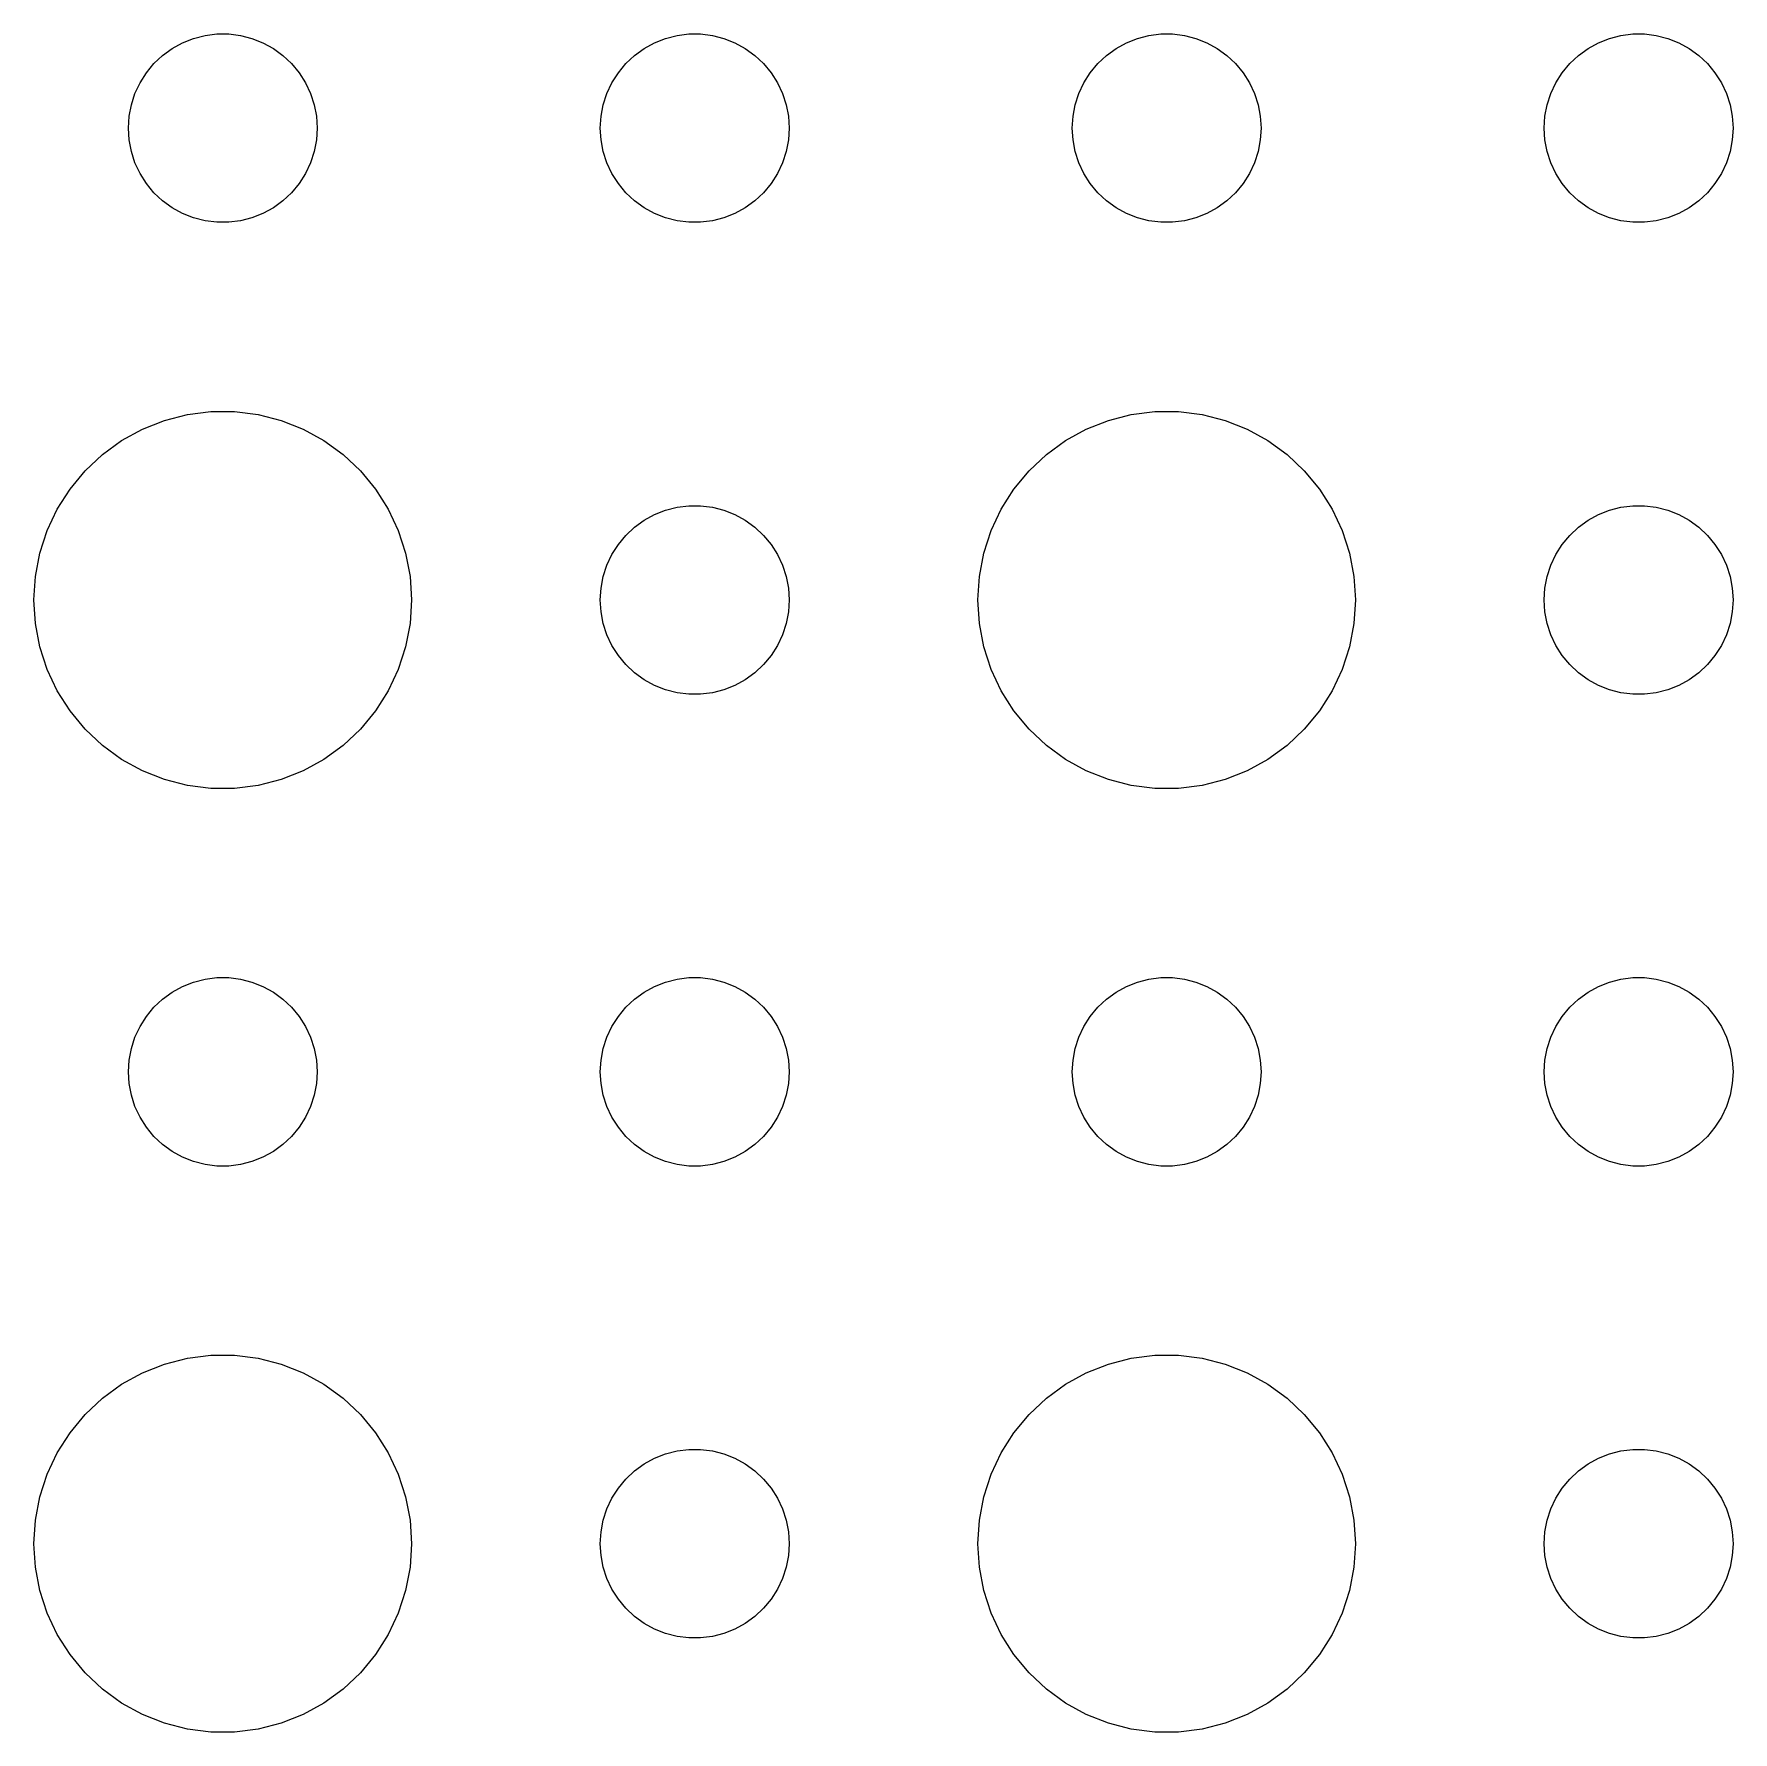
# Model space of a CAD drawing. Header units: metres. Extents: x -134 to 134, y -134 to 134.
# Drawn here: x -100.5 to -73.5, y -100.49 to -73.5 of the extents above; entities that cross this region are included whole.
import ezdxf

# ---------------------------------------------------------------- set-up
doc = ezdxf.new("R2010")
doc.units = ezdxf.units.M

msp = doc.modelspace()

# ---------------------------------------------------------------- linework, layer by layer
for p, q in [((-98.3037, -73.7335), (-98.1387, -73.6428)), ((-98.1387, -73.6428), (-97.9635, -73.5734)), ((-97.9635, -73.5734), (-97.7811, -73.5266)), ((-97.7811, -73.5266), (-97.5942, -73.503)), ((-97.5942, -73.503), (-97.4058, -73.503)), ((-97.4058, -73.503), (-97.2189, -73.5266)), ((-97.2189, -73.5266), (-97.0365, -73.5734)), ((-97.0365, -73.5734), (-96.8613, -73.6428)), ((-96.8613, -73.6428), (-96.6963, -73.7335)), ((-90.8037, -73.7335), (-90.6387, -73.6428)), ((-90.6387, -73.6428), (-90.4635, -73.5734)), ((-90.4635, -73.5734), (-90.2811, -73.5266)), ((-90.2811, -73.5266), (-90.0942, -73.503)), ((-90.0942, -73.503), (-89.9058, -73.503)), ((-89.9058, -73.503), (-89.7189, -73.5266)), ((-89.7189, -73.5266), (-89.5365, -73.5734)), ((-89.5365, -73.5734), (-89.3613, -73.6428)), ((-89.3613, -73.6428), (-89.1963, -73.7335)), ((-83.3037, -73.7335), (-83.1387, -73.6428)), ((-83.1387, -73.6428), (-82.9635, -73.5734)), ((-82.9635, -73.5734), (-82.7811, -73.5266)), ((-82.7811, -73.5266), (-82.5942, -73.503)), ((-82.5942, -73.503), (-82.4058, -73.503)), ((-82.4058, -73.503), (-82.2189, -73.5266)), ((-82.2189, -73.5266), (-82.0365, -73.5734)), ((-82.0365, -73.5734), (-81.8613, -73.6428)), ((-81.8613, -73.6428), (-81.6963, -73.7335)), ((-75.8037, -73.7335), (-75.6387, -73.6428)), ((-75.6387, -73.6428), (-75.4635, -73.5734)), ((-75.4635, -73.5734), (-75.2811, -73.5266)), ((-75.2811, -73.5266), (-75.0942, -73.503)), ((-75.0942, -73.503), (-74.9058, -73.503)), ((-74.9058, -73.503), (-74.7189, -73.5266)), ((-74.7189, -73.5266), (-74.5365, -73.5734)), ((-74.5365, -73.5734), (-74.3613, -73.6428)), ((-74.3613, -73.6428), (-74.1963, -73.7335)), ((-98.7135, -74.1183), (-98.5934, -73.9732)), ((-98.5934, -73.9732), (-98.4561, -73.8442)), ((-98.4561, -73.8442), (-98.3037, -73.7335)), ((-96.6963, -73.7335), (-96.5439, -73.8442)), ((-96.5439, -73.8442), (-96.4065, -73.9732)), ((-96.4065, -73.9732), (-96.2865, -74.1183)), ((-91.2135, -74.1183), (-91.0934, -73.9732)), ((-91.0934, -73.9732), (-90.9561, -73.8442)), ((-90.9561, -73.8442), (-90.8037, -73.7335)), ((-89.1963, -73.7335), (-89.0439, -73.8442)), ((-89.0439, -73.8442), (-88.9065, -73.9732)), ((-88.9065, -73.9732), (-88.7865, -74.1183)), ((-83.7135, -74.1183), (-83.5934, -73.9732)), ((-83.5934, -73.9732), (-83.4561, -73.8442)), ((-83.4561, -73.8442), (-83.3037, -73.7335)), ((-81.6963, -73.7335), (-81.5439, -73.8442)), ((-81.5439, -73.8442), (-81.4065, -73.9732)), ((-81.4065, -73.9732), (-81.2865, -74.1183)), ((-76.2135, -74.1183), (-76.0934, -73.9732)), ((-76.0934, -73.9732), (-75.9561, -73.8442)), ((-75.9561, -73.8442), (-75.8037, -73.7335)), ((-74.1963, -73.7335), (-74.0439, -73.8442)), ((-74.0439, -73.8442), (-73.9065, -73.9732)), ((-73.9065, -73.9732), (-73.7865, -74.1183)), ((-98.8145, -74.2774), (-98.7135, -74.1183)), ((-96.2865, -74.1183), (-96.1855, -74.2774)), ((-91.3145, -74.2774), (-91.2135, -74.1183)), ((-88.7865, -74.1183), (-88.6855, -74.2774)), ((-83.8145, -74.2774), (-83.7135, -74.1183)), ((-81.2865, -74.1183), (-81.1855, -74.2774)), ((-76.3145, -74.2774), (-76.2135, -74.1183)), ((-73.7865, -74.1183), (-73.6855, -74.2774)), ((-98.9529, -74.627), (-98.8947, -74.4478)), ((-98.8947, -74.4478), (-98.8145, -74.2774)), ((-96.1855, -74.2774), (-96.1053, -74.4478)), ((-96.1053, -74.4478), (-96.0471, -74.627)), ((-91.4529, -74.627), (-91.3947, -74.4478)), ((-91.3947, -74.4478), (-91.3145, -74.2774)), ((-88.6855, -74.2774), (-88.6053, -74.4478)), ((-88.6053, -74.4478), (-88.5471, -74.627)), ((-83.9529, -74.627), (-83.8947, -74.4478)), ((-83.8947, -74.4478), (-83.8145, -74.2774)), ((-81.1855, -74.2774), (-81.1053, -74.4478)), ((-81.1053, -74.4478), (-81.0471, -74.627)), ((-76.4529, -74.627), (-76.3947, -74.4478)), ((-76.3947, -74.4478), (-76.3145, -74.2774)), ((-73.6855, -74.2774), (-73.6053, -74.4478)), ((-73.6053, -74.4478), (-73.5471, -74.627)), ((-98.9882, -74.812), (-98.9529, -74.627)), ((-96.0471, -74.627), (-96.0118, -74.812)), ((-91.4882, -74.812), (-91.4529, -74.627)), ((-88.5471, -74.627), (-88.5118, -74.812)), ((-83.9882, -74.812), (-83.9529, -74.627)), ((-81.0471, -74.627), (-81.0118, -74.812)), ((-76.4882, -74.812), (-76.4529, -74.627)), ((-73.5471, -74.627), (-73.5118, -74.812)), ((-99, -75), (-98.9882, -74.812)), ((-98.9882, -75.188), (-99, -75)), ((-96.0118, -74.812), (-96, -75)), ((-96, -75), (-96.0118, -75.188)), ((-91.5, -75), (-91.4882, -74.812)), ((-91.4882, -75.188), (-91.5, -75)), ((-88.5118, -74.812), (-88.5, -75)), ((-88.5, -75), (-88.5118, -75.188)), ((-84, -75), (-83.9882, -74.812)), ((-83.9882, -75.188), (-84, -75)), ((-81.0118, -74.812), (-81, -75)), ((-81, -75), (-81.0118, -75.188)), ((-76.5, -75), (-76.4882, -74.812)), ((-76.4882, -75.188), (-76.5, -75)), ((-73.5118, -74.812), (-73.5, -75)), ((-73.5, -75), (-73.5118, -75.188)), ((-98.9529, -75.373), (-98.9882, -75.188)), ((-96.0118, -75.188), (-96.0471, -75.373)), ((-91.4529, -75.373), (-91.4882, -75.188)), ((-88.5118, -75.188), (-88.5471, -75.373)), ((-83.9529, -75.373), (-83.9882, -75.188)), ((-81.0118, -75.188), (-81.0471, -75.373)), ((-76.4529, -75.373), (-76.4882, -75.188)), ((-73.5118, -75.188), (-73.5471, -75.373)), ((-98.8947, -75.5522), (-98.9529, -75.373)), ((-98.8145, -75.7226), (-98.8947, -75.5522)), ((-96.1053, -75.5522), (-96.1855, -75.7226)), ((-96.0471, -75.373), (-96.1053, -75.5522)), ((-91.3947, -75.5522), (-91.4529, -75.373)), ((-91.3145, -75.7226), (-91.3947, -75.5522)), ((-88.6053, -75.5522), (-88.6855, -75.7226)), ((-88.5471, -75.373), (-88.6053, -75.5522)), ((-83.8947, -75.5522), (-83.9529, -75.373)), ((-83.8145, -75.7226), (-83.8947, -75.5522)), ((-81.1053, -75.5522), (-81.1855, -75.7226)), ((-81.0471, -75.373), (-81.1053, -75.5522)), ((-76.3947, -75.5522), (-76.4529, -75.373)), ((-76.3145, -75.7226), (-76.3947, -75.5522)), ((-73.6053, -75.5522), (-73.6855, -75.7226)), ((-73.5471, -75.373), (-73.6053, -75.5522)), ((-98.7135, -75.8817), (-98.8145, -75.7226)), ((-96.1855, -75.7226), (-96.2865, -75.8817)), ((-91.2135, -75.8817), (-91.3145, -75.7226)), ((-88.6855, -75.7226), (-88.7865, -75.8817)), ((-83.7135, -75.8817), (-83.8145, -75.7226)), ((-81.1855, -75.7226), (-81.2865, -75.8817)), ((-76.2135, -75.8817), (-76.3145, -75.7226)), ((-73.6855, -75.7226), (-73.7865, -75.8817)), ((-98.5934, -76.0268), (-98.7135, -75.8817)), ((-98.4561, -76.1558), (-98.5934, -76.0268)), ((-96.4065, -76.0268), (-96.5439, -76.1558)), ((-96.2865, -75.8817), (-96.4065, -76.0268)), ((-91.0934, -76.0268), (-91.2135, -75.8817)), ((-90.9561, -76.1558), (-91.0934, -76.0268)), ((-88.9065, -76.0268), (-89.0439, -76.1558)), ((-88.7865, -75.8817), (-88.9065, -76.0268)), ((-83.5934, -76.0268), (-83.7135, -75.8817)), ((-83.4561, -76.1558), (-83.5934, -76.0268)), ((-81.4065, -76.0268), (-81.5439, -76.1558)), ((-81.2865, -75.8817), (-81.4065, -76.0268)), ((-76.0934, -76.0268), (-76.2135, -75.8817)), ((-75.9561, -76.1558), (-76.0934, -76.0268)), ((-73.9065, -76.0268), (-74.0439, -76.1558)), ((-73.7865, -75.8817), (-73.9065, -76.0268)), ((-98.3037, -76.2665), (-98.4561, -76.1558)), ((-98.1387, -76.3572), (-98.3037, -76.2665)), ((-97.9635, -76.4266), (-98.1387, -76.3572)), ((-96.8613, -76.3572), (-97.0365, -76.4266)), ((-96.6963, -76.2665), (-96.8613, -76.3572)), ((-96.5439, -76.1558), (-96.6963, -76.2665)), ((-90.8037, -76.2665), (-90.9561, -76.1558)), ((-90.6387, -76.3572), (-90.8037, -76.2665)), ((-90.4635, -76.4266), (-90.6387, -76.3572)), ((-89.3613, -76.3572), (-89.5365, -76.4266)), ((-89.1963, -76.2665), (-89.3613, -76.3572)), ((-89.0439, -76.1558), (-89.1963, -76.2665)), ((-83.3037, -76.2665), (-83.4561, -76.1558)), ((-83.1387, -76.3572), (-83.3037, -76.2665)), ((-82.9635, -76.4266), (-83.1387, -76.3572)), ((-81.8613, -76.3572), (-82.0365, -76.4266)), ((-81.6963, -76.2665), (-81.8613, -76.3572)), ((-81.5439, -76.1558), (-81.6963, -76.2665)), ((-75.8037, -76.2665), (-75.9561, -76.1558)), ((-75.6387, -76.3572), (-75.8037, -76.2665)), ((-75.4635, -76.4266), (-75.6387, -76.3572)), ((-74.3613, -76.3572), (-74.5365, -76.4266)), ((-74.1963, -76.2665), (-74.3613, -76.3572)), ((-74.0439, -76.1558), (-74.1963, -76.2665)), ((-97.7811, -76.4734), (-97.9635, -76.4266)), ((-97.5942, -76.497), (-97.7811, -76.4734)), ((-97.4058, -76.497), (-97.5942, -76.497)), ((-97.2189, -76.4734), (-97.4058, -76.497)), ((-97.0365, -76.4266), (-97.2189, -76.4734)), ((-90.2811, -76.4734), (-90.4635, -76.4266)), ((-90.0942, -76.497), (-90.2811, -76.4734)), ((-89.9058, -76.497), (-90.0942, -76.497)), ((-89.7189, -76.4734), (-89.9058, -76.497)), ((-89.5365, -76.4266), (-89.7189, -76.4734)), ((-82.7811, -76.4734), (-82.9635, -76.4266)), ((-82.5942, -76.497), (-82.7811, -76.4734)), ((-82.4058, -76.497), (-82.5942, -76.497)), ((-82.2189, -76.4734), (-82.4058, -76.497)), ((-82.0365, -76.4266), (-82.2189, -76.4734)), ((-75.2811, -76.4734), (-75.4635, -76.4266)), ((-75.0942, -76.497), (-75.2811, -76.4734)), ((-74.9058, -76.497), (-75.0942, -76.497)), ((-74.7189, -76.4734), (-74.9058, -76.497)), ((-74.5365, -76.4266), (-74.7189, -76.4734)), ((-98.7773, -79.7855), (-98.427, -79.6468)), ((-98.427, -79.6468), (-98.0621, -79.5531)), ((-98.0621, -79.5531), (-97.6884, -79.5059)), ((-97.6884, -79.5059), (-97.3116, -79.5059)), ((-97.3116, -79.5059), (-96.9379, -79.5531)), ((-96.9379, -79.5531), (-96.573, -79.6468)), ((-96.573, -79.6468), (-96.2227, -79.7855)), ((-83.7773, -79.7855), (-83.427, -79.6468)), ((-83.427, -79.6468), (-83.0621, -79.5531)), ((-83.0621, -79.5531), (-82.6884, -79.5059)), ((-82.6884, -79.5059), (-82.3116, -79.5059)), ((-82.3116, -79.5059), (-81.9379, -79.5531)), ((-81.9379, -79.5531), (-81.573, -79.6468)), ((-81.573, -79.6468), (-81.2227, -79.7855)), ((-99.1075, -79.967), (-98.7773, -79.7855)), ((-96.2227, -79.7855), (-95.8925, -79.967)), ((-84.1075, -79.967), (-83.7773, -79.7855)), ((-81.2227, -79.7855), (-80.8925, -79.967)), ((-99.6869, -80.4464), (-99.4123, -80.1885)), ((-99.4123, -80.1885), (-99.1075, -79.967)), ((-95.8925, -79.967), (-95.5877, -80.1885)), ((-95.5877, -80.1885), (-95.3131, -80.4464)), ((-84.6869, -80.4464), (-84.4123, -80.1885)), ((-84.4123, -80.1885), (-84.1075, -79.967)), ((-80.8925, -79.967), (-80.5877, -80.1885)), ((-80.5877, -80.1885), (-80.3131, -80.4464)), ((-99.927, -80.7366), (-99.6869, -80.4464)), ((-95.3131, -80.4464), (-95.073, -80.7366)), ((-84.927, -80.7366), (-84.6869, -80.4464)), ((-80.3131, -80.4464), (-80.073, -80.7366)), ((-100.129, -81.0547), (-99.927, -80.7366)), ((-95.073, -80.7366), (-94.8711, -81.0547)), ((-85.1289, -81.0547), (-84.927, -80.7366)), ((-80.073, -80.7366), (-79.8711, -81.0547)), ((-100.289, -81.3956), (-100.129, -81.0547)), ((-94.8711, -81.0547), (-94.7107, -81.3956)), ((-90.9561, -81.3442), (-90.8037, -81.2335)), ((-90.8037, -81.2335), (-90.6387, -81.1428)), ((-90.6387, -81.1428), (-90.4635, -81.0734)), ((-90.4635, -81.0734), (-90.2811, -81.0266)), ((-90.2811, -81.0266), (-90.0942, -81.003)), ((-90.0942, -81.003), (-89.9058, -81.003)), ((-89.9058, -81.003), (-89.7189, -81.0266)), ((-89.7189, -81.0266), (-89.5365, -81.0734)), ((-89.5365, -81.0734), (-89.3613, -81.1428)), ((-89.3613, -81.1428), (-89.1963, -81.2335)), ((-89.1963, -81.2335), (-89.0439, -81.3442)), ((-85.2893, -81.3956), (-85.1289, -81.0547)), ((-79.8711, -81.0547), (-79.7107, -81.3956)), ((-75.9561, -81.3442), (-75.8037, -81.2335)), ((-75.8037, -81.2335), (-75.6387, -81.1428)), ((-75.6387, -81.1428), (-75.4635, -81.0734)), ((-75.4635, -81.0734), (-75.2811, -81.0266)), ((-75.2811, -81.0266), (-75.0942, -81.003)), ((-75.0942, -81.003), (-74.9058, -81.003)), ((-74.9058, -81.003), (-74.7189, -81.0266)), ((-74.7189, -81.0266), (-74.5365, -81.0734)), ((-74.5365, -81.0734), (-74.3613, -81.1428)), ((-74.3613, -81.1428), (-74.1963, -81.2335)), ((-74.1963, -81.2335), (-74.0439, -81.3442)), ((-100.406, -81.7539), (-100.289, -81.3956)), ((-94.7107, -81.3956), (-94.5943, -81.7539)), ((-91.2135, -81.6183), (-91.0934, -81.4732)), ((-91.0934, -81.4732), (-90.9561, -81.3442)), ((-89.0439, -81.3442), (-88.9065, -81.4732)), ((-88.9065, -81.4732), (-88.7865, -81.6183)), ((-85.4057, -81.7539), (-85.2893, -81.3956)), ((-79.7107, -81.3956), (-79.5943, -81.7539)), ((-76.2135, -81.6183), (-76.0934, -81.4732)), ((-76.0934, -81.4732), (-75.9561, -81.3442)), ((-74.0439, -81.3442), (-73.9065, -81.4732)), ((-73.9065, -81.4732), (-73.7865, -81.6183)), ((-100.476, -82.124), (-100.406, -81.7539)), ((-94.5943, -81.7539), (-94.5237, -82.124)), ((-91.3947, -81.9478), (-91.3145, -81.7774)), ((-91.3145, -81.7774), (-91.2135, -81.6183)), ((-88.7865, -81.6183), (-88.6855, -81.7774)), ((-88.6855, -81.7774), (-88.6053, -81.9478)), ((-85.4763, -82.124), (-85.4057, -81.7539)), ((-79.5943, -81.7539), (-79.5237, -82.124)), ((-76.3947, -81.9478), (-76.3145, -81.7774)), ((-76.3145, -81.7774), (-76.2135, -81.6183)), ((-73.7865, -81.6183), (-73.6855, -81.7774)), ((-73.6855, -81.7774), (-73.6053, -81.9478)), ((-91.4529, -82.127), (-91.3947, -81.9478)), ((-88.6053, -81.9478), (-88.5471, -82.127)), ((-76.4529, -82.127), (-76.3947, -81.9478)), ((-73.6053, -81.9478), (-73.5471, -82.127)), ((-100.5, -82.5), (-100.476, -82.124)), ((-94.5237, -82.124), (-94.5, -82.5)), ((-91.5, -82.5), (-91.4882, -82.312)), ((-91.4882, -82.312), (-91.4529, -82.127)), ((-88.5471, -82.127), (-88.5118, -82.312)), ((-88.5118, -82.312), (-88.5, -82.5)), ((-85.5, -82.5), (-85.4763, -82.124)), ((-79.5237, -82.124), (-79.5, -82.5)), ((-76.5, -82.5), (-76.4882, -82.312)), ((-76.4882, -82.312), (-76.4529, -82.127)), ((-73.5471, -82.127), (-73.5118, -82.312)), ((-73.5118, -82.312), (-73.5, -82.5)), ((-100.476, -82.876), (-100.5, -82.5)), ((-94.5, -82.5), (-94.5237, -82.876)), ((-91.4882, -82.688), (-91.5, -82.5)), ((-88.5, -82.5), (-88.5118, -82.688)), ((-85.4763, -82.876), (-85.5, -82.5)), ((-79.5, -82.5), (-79.5237, -82.876)), ((-76.4882, -82.688), (-76.5, -82.5)), ((-73.5, -82.5), (-73.5118, -82.688)), ((-100.406, -83.2461), (-100.476, -82.876)), ((-94.5237, -82.876), (-94.5943, -83.2461)), ((-91.4529, -82.873), (-91.4882, -82.688)), ((-91.3947, -83.0522), (-91.4529, -82.873)), ((-88.5471, -82.873), (-88.6053, -83.0522)), ((-88.5118, -82.688), (-88.5471, -82.873)), ((-85.4057, -83.2461), (-85.4763, -82.876)), ((-79.5237, -82.876), (-79.5943, -83.2461)), ((-76.4529, -82.873), (-76.4882, -82.688)), ((-76.3947, -83.0522), (-76.4529, -82.873)), ((-73.5471, -82.873), (-73.6053, -83.0522)), ((-73.5118, -82.688), (-73.5471, -82.873)), ((-91.3145, -83.2226), (-91.3947, -83.0522)), ((-88.6053, -83.0522), (-88.6855, -83.2226)), ((-76.3145, -83.2226), (-76.3947, -83.0522)), ((-73.6053, -83.0522), (-73.6855, -83.2226)), ((-100.289, -83.6044), (-100.406, -83.2461)), ((-94.5943, -83.2461), (-94.7107, -83.6044)), ((-91.2135, -83.3817), (-91.3145, -83.2226)), ((-91.0934, -83.5268), (-91.2135, -83.3817)), ((-88.7865, -83.3817), (-88.9065, -83.5268)), ((-88.6855, -83.2226), (-88.7865, -83.3817)), ((-85.2893, -83.6044), (-85.4057, -83.2461)), ((-79.5943, -83.2461), (-79.7107, -83.6044)), ((-76.2135, -83.3817), (-76.3145, -83.2226)), ((-76.0934, -83.5268), (-76.2135, -83.3817)), ((-73.7865, -83.3817), (-73.9065, -83.5268)), ((-73.6855, -83.2226), (-73.7865, -83.3817)), ((-100.129, -83.9453), (-100.289, -83.6044)), ((-94.7107, -83.6044), (-94.8711, -83.9453)), ((-90.9561, -83.6558), (-91.0934, -83.5268)), ((-90.8037, -83.7665), (-90.9561, -83.6558)), ((-89.0439, -83.6558), (-89.1963, -83.7665)), ((-88.9065, -83.5268), (-89.0439, -83.6558)), ((-85.1289, -83.9453), (-85.2893, -83.6044)), ((-79.7107, -83.6044), (-79.8711, -83.9453)), ((-75.9561, -83.6558), (-76.0934, -83.5268)), ((-75.8037, -83.7665), (-75.9561, -83.6558)), ((-74.0439, -83.6558), (-74.1963, -83.7665)), ((-73.9065, -83.5268), (-74.0439, -83.6558)), ((-99.927, -84.2634), (-100.129, -83.9453)), ((-94.8711, -83.9453), (-95.073, -84.2634)), ((-90.6387, -83.8572), (-90.8037, -83.7665)), ((-90.4635, -83.9266), (-90.6387, -83.8572)), ((-90.2811, -83.9734), (-90.4635, -83.9266)), ((-89.5365, -83.9266), (-89.7189, -83.9734)), ((-89.3613, -83.8572), (-89.5365, -83.9266)), ((-89.1963, -83.7665), (-89.3613, -83.8572)), ((-84.927, -84.2634), (-85.1289, -83.9453)), ((-79.8711, -83.9453), (-80.073, -84.2634)), ((-75.6387, -83.8572), (-75.8037, -83.7665)), ((-75.4635, -83.9266), (-75.6387, -83.8572)), ((-75.2811, -83.9734), (-75.4635, -83.9266)), ((-74.5365, -83.9266), (-74.7189, -83.9734)), ((-74.3613, -83.8572), (-74.5365, -83.9266)), ((-74.1963, -83.7665), (-74.3613, -83.8572)), ((-90.0942, -83.997), (-90.2811, -83.9734)), ((-89.9058, -83.997), (-90.0942, -83.997)), ((-89.7189, -83.9734), (-89.9058, -83.997)), ((-75.0942, -83.997), (-75.2811, -83.9734)), ((-74.9058, -83.997), (-75.0942, -83.997)), ((-74.7189, -83.9734), (-74.9058, -83.997)), ((-99.6869, -84.5536), (-99.927, -84.2634)), ((-95.073, -84.2634), (-95.3131, -84.5536)), ((-84.6869, -84.5536), (-84.927, -84.2634)), ((-80.073, -84.2634), (-80.3131, -84.5536)), ((-99.4123, -84.8115), (-99.6869, -84.5536)), ((-95.3131, -84.5536), (-95.5877, -84.8115)), ((-84.4123, -84.8115), (-84.6869, -84.5536)), ((-80.3131, -84.5536), (-80.5877, -84.8115)), ((-99.1075, -85.033), (-99.4123, -84.8115)), ((-98.7773, -85.2145), (-99.1075, -85.033)), ((-95.8925, -85.033), (-96.2227, -85.2145)), ((-95.5877, -84.8115), (-95.8925, -85.033)), ((-84.1075, -85.033), (-84.4123, -84.8115)), ((-83.7773, -85.2145), (-84.1075, -85.033)), ((-80.8925, -85.033), (-81.2227, -85.2145)), ((-80.5877, -84.8115), (-80.8925, -85.033)), ((-98.427, -85.3532), (-98.7773, -85.2145)), ((-96.2227, -85.2145), (-96.573, -85.3532)), ((-83.427, -85.3532), (-83.7773, -85.2145)), ((-81.2227, -85.2145), (-81.573, -85.3532)), ((-98.0621, -85.4469), (-98.427, -85.3532)), ((-97.6884, -85.4941), (-98.0621, -85.4469)), ((-97.3116, -85.4941), (-97.6884, -85.4941)), ((-96.9379, -85.4469), (-97.3116, -85.4941)), ((-96.573, -85.3532), (-96.9379, -85.4469)), ((-83.0621, -85.4469), (-83.427, -85.3532)), ((-82.6884, -85.4941), (-83.0621, -85.4469)), ((-82.3116, -85.4941), (-82.6884, -85.4941)), ((-81.9379, -85.4469), (-82.3116, -85.4941)), ((-81.573, -85.3532), (-81.9379, -85.4469)), ((-97.9635, -88.5734), (-97.7811, -88.5266)), ((-97.7811, -88.5266), (-97.5942, -88.503)), ((-97.5942, -88.503), (-97.4058, -88.503)), ((-97.4058, -88.503), (-97.2189, -88.5266)), ((-97.2189, -88.5266), (-97.0365, -88.5734)), ((-90.4635, -88.5734), (-90.2811, -88.5266)), ((-90.2811, -88.5266), (-90.0942, -88.503)), ((-90.0942, -88.503), (-89.9058, -88.503)), ((-89.9058, -88.503), (-89.7189, -88.5266)), ((-89.7189, -88.5266), (-89.5365, -88.5734)), ((-82.9635, -88.5734), (-82.7811, -88.5266)), ((-82.7811, -88.5266), (-82.5942, -88.503)), ((-82.5942, -88.503), (-82.4058, -88.503)), ((-82.4058, -88.503), (-82.2189, -88.5266)), ((-82.2189, -88.5266), (-82.0365, -88.5734)), ((-75.4635, -88.5734), (-75.2811, -88.5266)), ((-75.2811, -88.5266), (-75.0942, -88.503)), ((-75.0942, -88.503), (-74.9058, -88.503)), ((-74.9058, -88.503), (-74.7189, -88.5266)), ((-74.7189, -88.5266), (-74.5365, -88.5734)), ((-98.4561, -88.8442), (-98.3037, -88.7335)), ((-98.3037, -88.7335), (-98.1387, -88.6428)), ((-98.1387, -88.6428), (-97.9635, -88.5734)), ((-97.0365, -88.5734), (-96.8613, -88.6428)), ((-96.8613, -88.6428), (-96.6963, -88.7335)), ((-96.6963, -88.7335), (-96.5439, -88.8442)), ((-90.9561, -88.8442), (-90.8037, -88.7335)), ((-90.8037, -88.7335), (-90.6387, -88.6428)), ((-90.6387, -88.6428), (-90.4635, -88.5734)), ((-89.5365, -88.5734), (-89.3613, -88.6428)), ((-89.3613, -88.6428), (-89.1963, -88.7335)), ((-89.1963, -88.7335), (-89.0439, -88.8442)), ((-83.4561, -88.8442), (-83.3037, -88.7335)), ((-83.3037, -88.7335), (-83.1387, -88.6428)), ((-83.1387, -88.6428), (-82.9635, -88.5734)), ((-82.0365, -88.5734), (-81.8613, -88.6428)), ((-81.8613, -88.6428), (-81.6963, -88.7335)), ((-81.6963, -88.7335), (-81.5439, -88.8442)), ((-75.9561, -88.8442), (-75.8037, -88.7335)), ((-75.8037, -88.7335), (-75.6387, -88.6428)), ((-75.6387, -88.6428), (-75.4635, -88.5734)), ((-74.5365, -88.5734), (-74.3613, -88.6428)), ((-74.3613, -88.6428), (-74.1963, -88.7335)), ((-74.1963, -88.7335), (-74.0439, -88.8442)), ((-98.7135, -89.1183), (-98.5934, -88.9732)), ((-98.5934, -88.9732), (-98.4561, -88.8442)), ((-96.5439, -88.8442), (-96.4065, -88.9732)), ((-96.4065, -88.9732), (-96.2865, -89.1183)), ((-91.2135, -89.1183), (-91.0934, -88.9732)), ((-91.0934, -88.9732), (-90.9561, -88.8442)), ((-89.0439, -88.8442), (-88.9065, -88.9732)), ((-88.9065, -88.9732), (-88.7865, -89.1183)), ((-83.7135, -89.1183), (-83.5934, -88.9732)), ((-83.5934, -88.9732), (-83.4561, -88.8442)), ((-81.5439, -88.8442), (-81.4065, -88.9732)), ((-81.4065, -88.9732), (-81.2865, -89.1183)), ((-76.2135, -89.1183), (-76.0934, -88.9732)), ((-76.0934, -88.9732), (-75.9561, -88.8442)), ((-74.0439, -88.8442), (-73.9065, -88.9732)), ((-73.9065, -88.9732), (-73.7865, -89.1183)), ((-98.8947, -89.4478), (-98.8145, -89.2774)), ((-98.8145, -89.2774), (-98.7135, -89.1183)), ((-96.2865, -89.1183), (-96.1855, -89.2774)), ((-96.1855, -89.2774), (-96.1053, -89.4478)), ((-91.3947, -89.4478), (-91.3145, -89.2774)), ((-91.3145, -89.2774), (-91.2135, -89.1183)), ((-88.7865, -89.1183), (-88.6855, -89.2774)), ((-88.6855, -89.2774), (-88.6053, -89.4478)), ((-83.8947, -89.4478), (-83.8145, -89.2774)), ((-83.8145, -89.2774), (-83.7135, -89.1183)), ((-81.2865, -89.1183), (-81.1855, -89.2774)), ((-81.1855, -89.2774), (-81.1053, -89.4478)), ((-76.3947, -89.4478), (-76.3145, -89.2774)), ((-76.3145, -89.2774), (-76.2135, -89.1183)), ((-73.7865, -89.1183), (-73.6855, -89.2774)), ((-73.6855, -89.2774), (-73.6053, -89.4478)), ((-98.9882, -89.812), (-98.9529, -89.627)), ((-98.9529, -89.627), (-98.8947, -89.4478)), ((-96.1053, -89.4478), (-96.0471, -89.627)), ((-96.0471, -89.627), (-96.0118, -89.812)), ((-91.4882, -89.812), (-91.4529, -89.627)), ((-91.4529, -89.627), (-91.3947, -89.4478)), ((-88.6053, -89.4478), (-88.5471, -89.627)), ((-88.5471, -89.627), (-88.5118, -89.812)), ((-83.9882, -89.812), (-83.9529, -89.627)), ((-83.9529, -89.627), (-83.8947, -89.4478)), ((-81.1053, -89.4478), (-81.0471, -89.627)), ((-81.0471, -89.627), (-81.0118, -89.812)), ((-76.4882, -89.812), (-76.4529, -89.627)), ((-76.4529, -89.627), (-76.3947, -89.4478)), ((-73.6053, -89.4478), (-73.5471, -89.627)), ((-73.5471, -89.627), (-73.5118, -89.812)), ((-99, -90), (-98.9882, -89.812)), ((-96.0118, -89.812), (-96, -90)), ((-91.5, -90), (-91.4882, -89.812)), ((-88.5118, -89.812), (-88.5, -90)), ((-84, -90), (-83.9882, -89.812)), ((-81.0118, -89.812), (-81, -90)), ((-76.5, -90), (-76.4882, -89.812)), ((-73.5118, -89.812), (-73.5, -90)), ((-98.9882, -90.188), (-99, -90)), ((-96, -90), (-96.0118, -90.188)), ((-91.4882, -90.188), (-91.5, -90)), ((-88.5, -90), (-88.5118, -90.188)), ((-83.9882, -90.188), (-84, -90)), ((-81, -90), (-81.0118, -90.188)), ((-76.4882, -90.188), (-76.5, -90)), ((-73.5, -90), (-73.5118, -90.188)), ((-98.9529, -90.373), (-98.9882, -90.188)), ((-98.8947, -90.5522), (-98.9529, -90.373)), ((-96.0471, -90.373), (-96.1053, -90.5522)), ((-96.0118, -90.188), (-96.0471, -90.373)), ((-91.4529, -90.373), (-91.4882, -90.188)), ((-91.3947, -90.5522), (-91.4529, -90.373)), ((-88.5471, -90.373), (-88.6053, -90.5522)), ((-88.5118, -90.188), (-88.5471, -90.373)), ((-83.9529, -90.373), (-83.9882, -90.188)), ((-83.8947, -90.5522), (-83.9529, -90.373)), ((-81.0471, -90.373), (-81.1053, -90.5522)), ((-81.0118, -90.188), (-81.0471, -90.373)), ((-76.4529, -90.373), (-76.4882, -90.188)), ((-76.3947, -90.5522), (-76.4529, -90.373)), ((-73.5471, -90.373), (-73.6053, -90.5522)), ((-73.5118, -90.188), (-73.5471, -90.373)), ((-98.8145, -90.7226), (-98.8947, -90.5522)), ((-96.1053, -90.5522), (-96.1855, -90.7226)), ((-91.3145, -90.7226), (-91.3947, -90.5522)), ((-88.6053, -90.5522), (-88.6855, -90.7226)), ((-83.8145, -90.7226), (-83.8947, -90.5522)), ((-81.1053, -90.5522), (-81.1855, -90.7226)), ((-76.3145, -90.7226), (-76.3947, -90.5522)), ((-73.6053, -90.5522), (-73.6855, -90.7226)), ((-98.7135, -90.8817), (-98.8145, -90.7226)), ((-98.5934, -91.0268), (-98.7135, -90.8817)), ((-96.2865, -90.8817), (-96.4065, -91.0268)), ((-96.1855, -90.7226), (-96.2865, -90.8817)), ((-91.2135, -90.8817), (-91.3145, -90.7226)), ((-91.0934, -91.0268), (-91.2135, -90.8817)), ((-88.7865, -90.8817), (-88.9065, -91.0268)), ((-88.6855, -90.7226), (-88.7865, -90.8817)), ((-83.7135, -90.8817), (-83.8145, -90.7226)), ((-83.5934, -91.0268), (-83.7135, -90.8817)), ((-81.2865, -90.8817), (-81.4065, -91.0268)), ((-81.1855, -90.7226), (-81.2865, -90.8817)), ((-76.2135, -90.8817), (-76.3145, -90.7226)), ((-76.0934, -91.0268), (-76.2135, -90.8817)), ((-73.7865, -90.8817), (-73.9065, -91.0268)), ((-73.6855, -90.7226), (-73.7865, -90.8817)), ((-98.4561, -91.1558), (-98.5934, -91.0268)), ((-98.3037, -91.2665), (-98.4561, -91.1558)), ((-96.5439, -91.1558), (-96.6963, -91.2665)), ((-96.4065, -91.0268), (-96.5439, -91.1558)), ((-90.9561, -91.1558), (-91.0934, -91.0268)), ((-90.8037, -91.2665), (-90.9561, -91.1558)), ((-89.0439, -91.1558), (-89.1963, -91.2665)), ((-88.9065, -91.0268), (-89.0439, -91.1558)), ((-83.4561, -91.1558), (-83.5934, -91.0268)), ((-83.3037, -91.2665), (-83.4561, -91.1558)), ((-81.5439, -91.1558), (-81.6963, -91.2665)), ((-81.4065, -91.0268), (-81.5439, -91.1558)), ((-75.9561, -91.1558), (-76.0934, -91.0268)), ((-75.8037, -91.2665), (-75.9561, -91.1558)), ((-74.0439, -91.1558), (-74.1963, -91.2665)), ((-73.9065, -91.0268), (-74.0439, -91.1558)), ((-98.1387, -91.3572), (-98.3037, -91.2665)), ((-97.9635, -91.4266), (-98.1387, -91.3572)), ((-97.7811, -91.4734), (-97.9635, -91.4266)), ((-97.5942, -91.497), (-97.7811, -91.4734)), ((-97.4058, -91.497), (-97.5942, -91.497)), ((-97.2189, -91.4734), (-97.4058, -91.497)), ((-97.0365, -91.4266), (-97.2189, -91.4734)), ((-96.8613, -91.3572), (-97.0365, -91.4266)), ((-96.6963, -91.2665), (-96.8613, -91.3572)), ((-90.6387, -91.3572), (-90.8037, -91.2665)), ((-90.4635, -91.4266), (-90.6387, -91.3572)), ((-90.2811, -91.4734), (-90.4635, -91.4266)), ((-90.0942, -91.497), (-90.2811, -91.4734)), ((-89.9058, -91.497), (-90.0942, -91.497)), ((-89.7189, -91.4734), (-89.9058, -91.497)), ((-89.5365, -91.4266), (-89.7189, -91.4734)), ((-89.3613, -91.3572), (-89.5365, -91.4266)), ((-89.1963, -91.2665), (-89.3613, -91.3572)), ((-83.1387, -91.3572), (-83.3037, -91.2665)), ((-82.9635, -91.4266), (-83.1387, -91.3572)), ((-82.7811, -91.4734), (-82.9635, -91.4266)), ((-82.5942, -91.497), (-82.7811, -91.4734)), ((-82.4058, -91.497), (-82.5942, -91.497)), ((-82.2189, -91.4734), (-82.4058, -91.497)), ((-82.0365, -91.4266), (-82.2189, -91.4734)), ((-81.8613, -91.3572), (-82.0365, -91.4266)), ((-81.6963, -91.2665), (-81.8613, -91.3572)), ((-75.6387, -91.3572), (-75.8037, -91.2665)), ((-75.4635, -91.4266), (-75.6387, -91.3572)), ((-75.2811, -91.4734), (-75.4635, -91.4266)), ((-75.0942, -91.497), (-75.2811, -91.4734)), ((-74.9058, -91.497), (-75.0942, -91.497)), ((-74.7189, -91.4734), (-74.9058, -91.497)), ((-74.5365, -91.4266), (-74.7189, -91.4734)), ((-74.3613, -91.3572), (-74.5365, -91.4266)), ((-74.1963, -91.2665), (-74.3613, -91.3572)), ((-98.7773, -94.7855), (-98.427, -94.6468)), ((-98.427, -94.6468), (-98.0621, -94.5531)), ((-98.0621, -94.5531), (-97.6884, -94.5059)), ((-97.6884, -94.5059), (-97.3116, -94.5059)), ((-97.3116, -94.5059), (-96.9379, -94.5531)), ((-96.9379, -94.5531), (-96.573, -94.6468)), ((-96.573, -94.6468), (-96.2227, -94.7855)), ((-83.7773, -94.7855), (-83.427, -94.6468)), ((-83.427, -94.6468), (-83.0621, -94.5531)), ((-83.0621, -94.5531), (-82.6884, -94.5059)), ((-82.6884, -94.5059), (-82.3116, -94.5059)), ((-82.3116, -94.5059), (-81.9379, -94.5531)), ((-81.9379, -94.5531), (-81.573, -94.6468)), ((-81.573, -94.6468), (-81.2227, -94.7855)), ((-99.4123, -95.1885), (-99.1075, -94.967)), ((-99.1075, -94.967), (-98.7773, -94.7855)), ((-96.2227, -94.7855), (-95.8925, -94.967)), ((-95.8925, -94.967), (-95.5877, -95.1885)), ((-84.4123, -95.1885), (-84.1075, -94.967)), ((-84.1075, -94.967), (-83.7773, -94.7855)), ((-81.2227, -94.7855), (-80.8925, -94.967)), ((-80.8925, -94.967), (-80.5877, -95.1885)), ((-99.6869, -95.4464), (-99.4123, -95.1885)), ((-95.5877, -95.1885), (-95.3131, -95.4464)), ((-84.6869, -95.4464), (-84.4123, -95.1885)), ((-80.5877, -95.1885), (-80.3131, -95.4464)), ((-99.927, -95.7366), (-99.6869, -95.4464)), ((-95.3131, -95.4464), (-95.073, -95.7366)), ((-84.927, -95.7366), (-84.6869, -95.4464)), ((-80.3131, -95.4464), (-80.073, -95.7366)), ((-100.129, -96.0547), (-99.927, -95.7366)), ((-95.073, -95.7366), (-94.8711, -96.0547)), ((-85.1289, -96.0547), (-84.927, -95.7366)), ((-80.073, -95.7366), (-79.8711, -96.0547)), ((-100.289, -96.3956), (-100.129, -96.0547)), ((-94.8711, -96.0547), (-94.7107, -96.3956)), ((-90.6387, -96.1428), (-90.4635, -96.0734)), ((-90.4635, -96.0734), (-90.2811, -96.0266)), ((-90.2811, -96.0266), (-90.0942, -96.003)), ((-90.0942, -96.003), (-89.9058, -96.003)), ((-89.9058, -96.003), (-89.7189, -96.0266)), ((-89.7189, -96.0266), (-89.5365, -96.0734)), ((-89.5365, -96.0734), (-89.3613, -96.1428)), ((-85.2893, -96.3956), (-85.1289, -96.0547)), ((-79.8711, -96.0547), (-79.7107, -96.3956)), ((-75.6387, -96.1428), (-75.4635, -96.0734)), ((-75.4635, -96.0734), (-75.2811, -96.0266)), ((-75.2811, -96.0266), (-75.0942, -96.003)), ((-75.0942, -96.003), (-74.9058, -96.003)), ((-74.9058, -96.003), (-74.7189, -96.0266)), ((-74.7189, -96.0266), (-74.5365, -96.0734)), ((-74.5365, -96.0734), (-74.3613, -96.1428)), ((-91.0934, -96.4732), (-90.9561, -96.3442)), ((-90.9561, -96.3442), (-90.8037, -96.2335)), ((-90.8037, -96.2335), (-90.6387, -96.1428)), ((-89.3613, -96.1428), (-89.1963, -96.2335)), ((-89.1963, -96.2335), (-89.0439, -96.3442)), ((-89.0439, -96.3442), (-88.9065, -96.4732)), ((-76.0934, -96.4732), (-75.9561, -96.3442)), ((-75.9561, -96.3442), (-75.8037, -96.2335)), ((-75.8037, -96.2335), (-75.6387, -96.1428)), ((-74.3613, -96.1428), (-74.1963, -96.2335)), ((-74.1963, -96.2335), (-74.0439, -96.3442)), ((-74.0439, -96.3442), (-73.9065, -96.4732)), ((-100.406, -96.7539), (-100.289, -96.3956)), ((-94.7107, -96.3956), (-94.5943, -96.7539)), ((-91.3145, -96.7774), (-91.2135, -96.6183)), ((-91.2135, -96.6183), (-91.0934, -96.4732)), ((-88.9065, -96.4732), (-88.7865, -96.6183)), ((-88.7865, -96.6183), (-88.6855, -96.7774)), ((-85.4057, -96.7539), (-85.2893, -96.3956)), ((-79.7107, -96.3956), (-79.5943, -96.7539)), ((-76.3145, -96.7774), (-76.2135, -96.6183)), ((-76.2135, -96.6183), (-76.0934, -96.4732)), ((-73.9065, -96.4732), (-73.7865, -96.6183)), ((-73.7865, -96.6183), (-73.6855, -96.7774)), ((-100.476, -97.124), (-100.406, -96.7539)), ((-94.5943, -96.7539), (-94.5237, -97.124)), ((-91.3947, -96.9478), (-91.3145, -96.7774)), ((-88.6855, -96.7774), (-88.6053, -96.9478)), ((-85.4763, -97.124), (-85.4057, -96.7539)), ((-79.5943, -96.7539), (-79.5237, -97.124)), ((-76.3947, -96.9478), (-76.3145, -96.7774)), ((-73.6855, -96.7774), (-73.6053, -96.9478)), ((-100.5, -97.5), (-100.476, -97.124)), ((-94.5237, -97.124), (-94.5, -97.5)), ((-91.4882, -97.312), (-91.4529, -97.127)), ((-91.4529, -97.127), (-91.3947, -96.9478)), ((-88.6053, -96.9478), (-88.5471, -97.127)), ((-88.5471, -97.127), (-88.5118, -97.312)), ((-85.5, -97.5), (-85.4763, -97.124)), ((-79.5237, -97.124), (-79.5, -97.5)), ((-76.4882, -97.312), (-76.4529, -97.127)), ((-76.4529, -97.127), (-76.3947, -96.9478)), ((-73.6053, -96.9478), (-73.5471, -97.127)), ((-73.5471, -97.127), (-73.5118, -97.312)), ((-91.5, -97.5), (-91.4882, -97.312)), ((-88.5118, -97.312), (-88.5, -97.5)), ((-76.5, -97.5), (-76.4882, -97.312)), ((-73.5118, -97.312), (-73.5, -97.5)), ((-100.476, -97.876), (-100.5, -97.5)), ((-94.5, -97.5), (-94.5237, -97.876)), ((-91.4882, -97.688), (-91.5, -97.5)), ((-91.4529, -97.873), (-91.4882, -97.688)), ((-88.5118, -97.688), (-88.5471, -97.873)), ((-88.5, -97.5), (-88.5118, -97.688)), ((-85.4763, -97.876), (-85.5, -97.5)), ((-79.5, -97.5), (-79.5237, -97.876)), ((-76.4882, -97.688), (-76.5, -97.5)), ((-76.4529, -97.873), (-76.4882, -97.688)), ((-73.5118, -97.688), (-73.5471, -97.873)), ((-73.5, -97.5), (-73.5118, -97.688)), ((-100.406, -98.2461), (-100.476, -97.876)), ((-94.5237, -97.876), (-94.5943, -98.2461)), ((-91.3947, -98.0522), (-91.4529, -97.873)), ((-88.5471, -97.873), (-88.6053, -98.0522)), ((-85.4057, -98.2461), (-85.4763, -97.876)), ((-79.5237, -97.876), (-79.5943, -98.2461)), ((-76.3947, -98.0522), (-76.4529, -97.873)), ((-73.5471, -97.873), (-73.6053, -98.0522)), ((-100.289, -98.6044), (-100.406, -98.2461)), ((-94.5943, -98.2461), (-94.7107, -98.6044)), ((-91.3145, -98.2226), (-91.3947, -98.0522)), ((-91.2135, -98.3817), (-91.3145, -98.2226)), ((-88.6855, -98.2226), (-88.7865, -98.3817)), ((-88.6053, -98.0522), (-88.6855, -98.2226)), ((-85.2893, -98.6044), (-85.4057, -98.2461)), ((-79.5943, -98.2461), (-79.7107, -98.6044)), ((-76.3145, -98.2226), (-76.3947, -98.0522)), ((-76.2135, -98.3817), (-76.3145, -98.2226)), ((-73.6855, -98.2226), (-73.7865, -98.3817)), ((-73.6053, -98.0522), (-73.6855, -98.2226)), ((-91.0934, -98.5268), (-91.2135, -98.3817)), ((-90.9561, -98.6558), (-91.0934, -98.5268)), ((-88.9065, -98.5268), (-89.0439, -98.6558)), ((-88.7865, -98.3817), (-88.9065, -98.5268)), ((-76.0934, -98.5268), (-76.2135, -98.3817)), ((-75.9561, -98.6558), (-76.0934, -98.5268)), ((-73.9065, -98.5268), (-74.0439, -98.6558)), ((-73.7865, -98.3817), (-73.9065, -98.5268)), ((-100.129, -98.9453), (-100.289, -98.6044)), ((-94.7107, -98.6044), (-94.8711, -98.9453)), ((-90.8037, -98.7665), (-90.9561, -98.6558)), ((-90.6387, -98.8572), (-90.8037, -98.7665)), ((-89.1963, -98.7665), (-89.3613, -98.8572)), ((-89.0439, -98.6558), (-89.1963, -98.7665)), ((-85.1289, -98.9453), (-85.2893, -98.6044)), ((-79.7107, -98.6044), (-79.8711, -98.9453)), ((-75.8037, -98.7665), (-75.9561, -98.6558)), ((-75.6387, -98.8572), (-75.8037, -98.7665)), ((-74.1963, -98.7665), (-74.3613, -98.8572)), ((-74.0439, -98.6558), (-74.1963, -98.7665)), ((-99.927, -99.2634), (-100.129, -98.9453)), ((-94.8711, -98.9453), (-95.073, -99.2634)), ((-90.4635, -98.9266), (-90.6387, -98.8572)), ((-90.2811, -98.9734), (-90.4635, -98.9266)), ((-90.0942, -98.997), (-90.2811, -98.9734)), ((-89.9058, -98.997), (-90.0942, -98.997)), ((-89.7189, -98.9734), (-89.9058, -98.997)), ((-89.5365, -98.9266), (-89.7189, -98.9734)), ((-89.3613, -98.8572), (-89.5365, -98.9266)), ((-84.927, -99.2634), (-85.1289, -98.9453)), ((-79.8711, -98.9453), (-80.073, -99.2634)), ((-75.4635, -98.9266), (-75.6387, -98.8572)), ((-75.2811, -98.9734), (-75.4635, -98.9266)), ((-75.0942, -98.997), (-75.2811, -98.9734)), ((-74.9058, -98.997), (-75.0942, -98.997)), ((-74.7189, -98.9734), (-74.9058, -98.997)), ((-74.5365, -98.9266), (-74.7189, -98.9734)), ((-74.3613, -98.8572), (-74.5365, -98.9266)), ((-99.6869, -99.5536), (-99.927, -99.2634)), ((-95.073, -99.2634), (-95.3131, -99.5536)), ((-84.6869, -99.5536), (-84.927, -99.2634)), ((-80.073, -99.2634), (-80.3131, -99.5536)), ((-99.4123, -99.8115), (-99.6869, -99.5536)), ((-95.3131, -99.5536), (-95.5877, -99.8115)), ((-84.4123, -99.8115), (-84.6869, -99.5536)), ((-80.3131, -99.5536), (-80.5877, -99.8115)), ((-99.1075, -100.033), (-99.4123, -99.8115)), ((-95.5877, -99.8115), (-95.8925, -100.033)), ((-84.1075, -100.033), (-84.4123, -99.8115)), ((-80.5877, -99.8115), (-80.8925, -100.033)), ((-98.7773, -100.214), (-99.1075, -100.033)), ((-95.8925, -100.033), (-96.2227, -100.214)), ((-83.7773, -100.214), (-84.1075, -100.033)), ((-80.8925, -100.033), (-81.2227, -100.214)), ((-98.427, -100.353), (-98.7773, -100.214)), ((-98.0621, -100.447), (-98.427, -100.353)), ((-96.573, -100.353), (-96.9379, -100.447)), ((-96.2227, -100.214), (-96.573, -100.353)), ((-83.427, -100.353), (-83.7773, -100.214)), ((-83.0621, -100.447), (-83.427, -100.353)), ((-81.573, -100.353), (-81.9379, -100.447)), ((-81.2227, -100.214), (-81.573, -100.353)), ((-97.6884, -100.494), (-98.0621, -100.447)), ((-97.3116, -100.494), (-97.6884, -100.494)), ((-96.9379, -100.447), (-97.3116, -100.494)), ((-82.6884, -100.494), (-83.0621, -100.447)), ((-82.3116, -100.494), (-82.6884, -100.494)), ((-81.9379, -100.447), (-82.3116, -100.494))]:
    msp.add_line(p, q)

doc.saveas('drawing.dxf')
